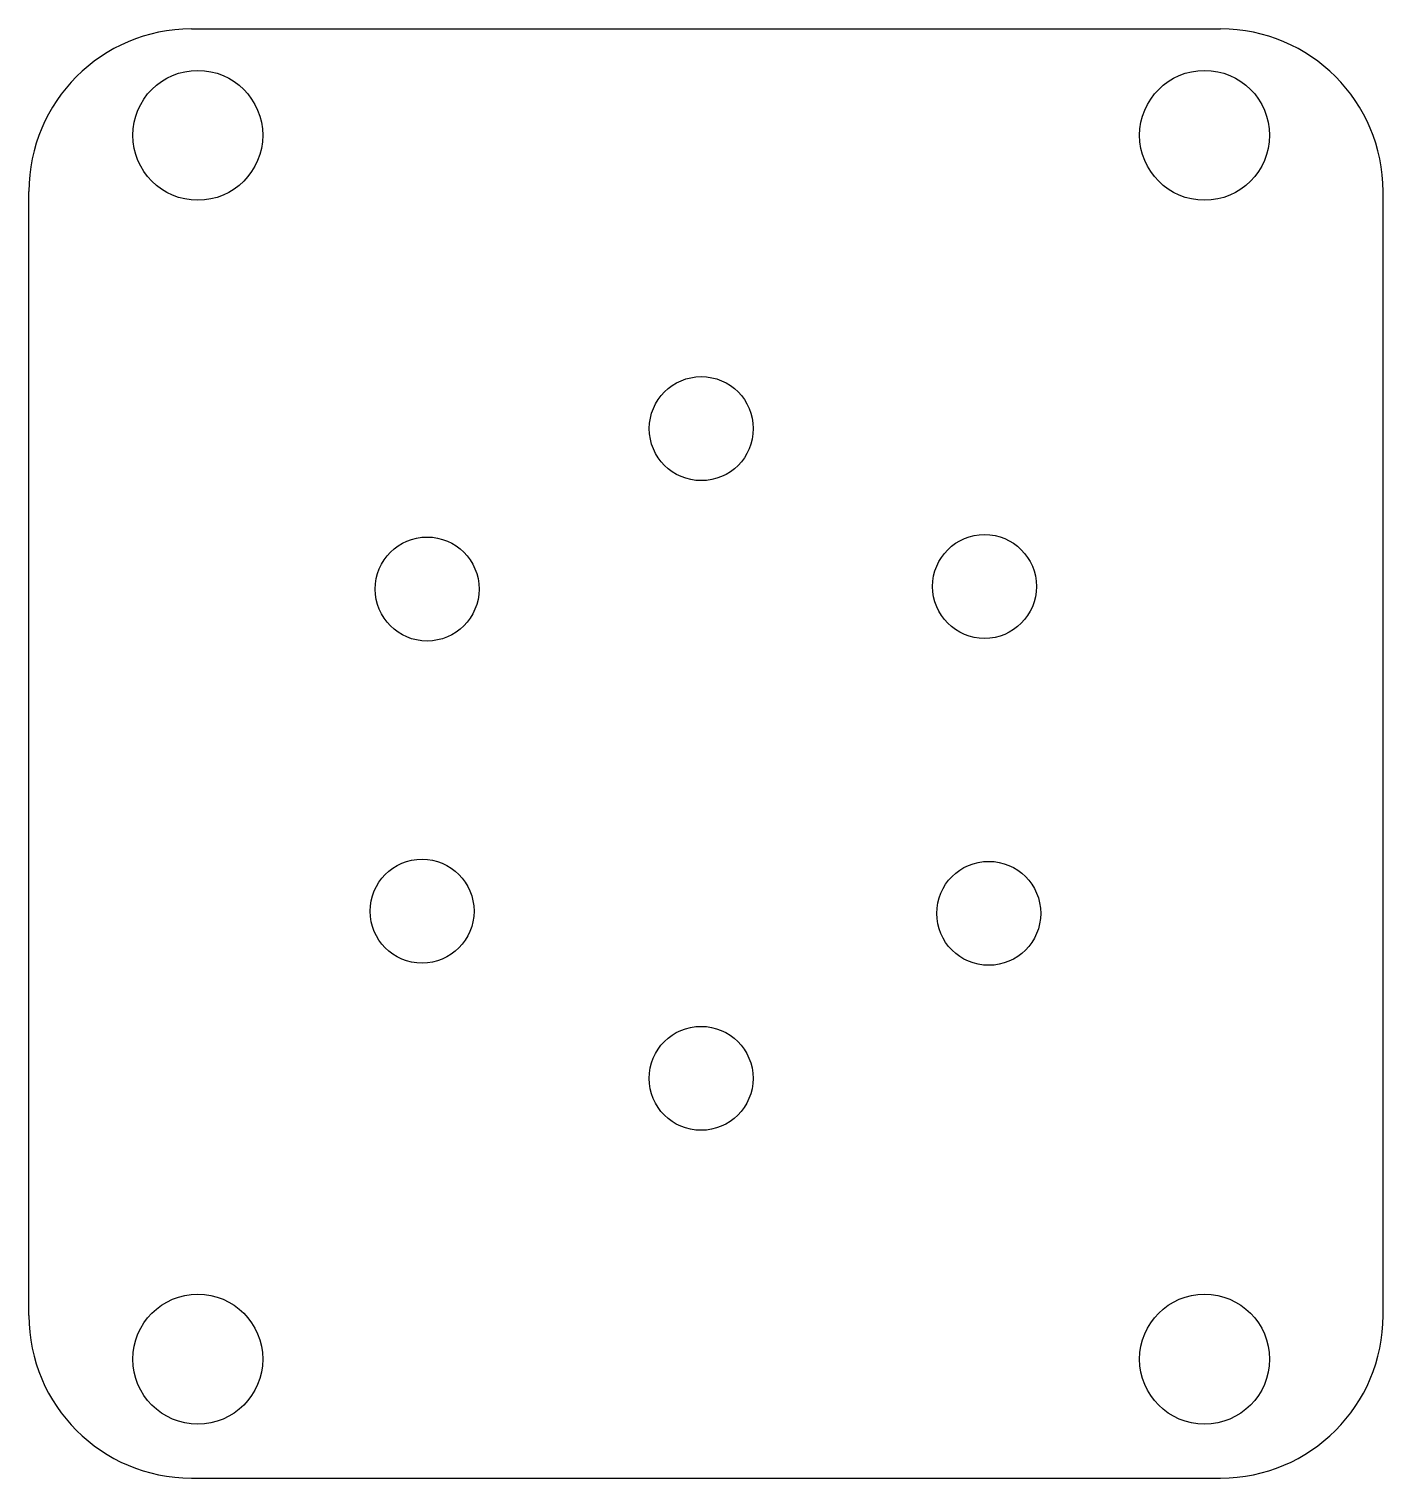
# Model space of a CAD drawing. Extents: x -20.8 to 20.8, y -56.2 to -11.6.
import ezdxf

# ---------------------------------------------------------------- set-up
doc = ezdxf.new("R2010")
doc.units = 0
doc.header["$MEASUREMENT"] = 0
doc.layers.add('MODELSKETCH_VISIBLE', color=7, linetype='CONTINUOUS')

msp = doc.modelspace()

# ---------------------------------------------------------------- linework, layer by layer
at = {"layer": 'MODELSKETCH_VISIBLE'}
for p, q in [((-15.846, -11.585), (15.846, -11.585)), ((-20.846, -51.186), (-20.846, -16.585)), ((20.846, -51.186), (20.846, -16.585)), ((-15.846, -56.186), (15.846, -56.186))]:
    msp.add_line(p, q, dxfattribs=at)
for centre, radius in [((-15.648, -14.858), 2), ((15.352, -14.858), 2), ((-0.145, -23.886), 1.6), ((8.577, -28.743), 1.6), ((-8.587, -28.823), 1.6), ((-8.743, -38.739), 1.6), ((8.706, -38.805), 1.6), ((-0.151, -43.884), 1.6), ((-15.648, -52.527), 2), ((15.352, -52.527), 2)]:
    msp.add_circle(centre, radius, dxfattribs=at)
for centre, start, end in [((-15.846, -16.585), 90, 180), ((15.846, -16.585), 0, 90), ((-15.846, -51.186), 180, 270), ((15.846, -51.186), 270, 0)]:
    msp.add_arc(centre, 5, start, end, dxfattribs=at)

doc.saveas('drawing.dxf')
